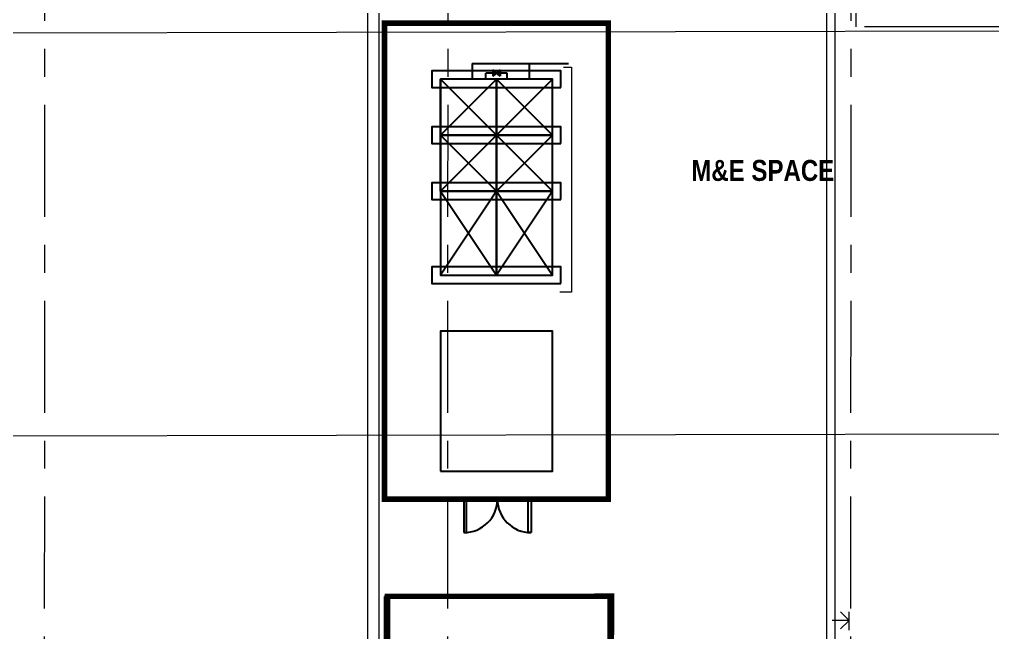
# Model space of a CAD drawing. Header units: millimetres. Extents: x -47219 to 440296, y -79832 to 7189.
# Drawn here: x 41557 to 58937, y -35519 to -24567 of the extents above; entities that cross this region are included whole.
import ezdxf
from ezdxf.lldxf.tags import DXFTag

# ---------------------------------------------------------------- set-up
doc = ezdxf.new("R2010")
doc.units = ezdxf.units.MM
doc.linetypes.add('BLK_2 - 3RD STOREY  LOWER ROOF PLAN-archi clean_25 SEPT 2024$0$IDA - Grid Line', pattern=[3500, 2000, -500, 500, -500])
for name, color, linetype in [('BLK 2 - 3RD STOREY & LOWER ROOF PLAN 15062023$0$A-_ROOMNAME_A', 7, 'Continuous'), ('BLK_2 - 3RD STOREY  LOWER ROOF PLAN-archi clean_25 SEPT 2024$0$FENCE LINE', 8, 'BLK_2 - 3RD STOREY  LOWER ROOF PLAN-archi clean_25 SEPT 2024$0$S-FENCE'), ('BLK_2 - 3RD STOREY  LOWER ROOF PLAN-archi clean_25 SEPT 2024$0$M-_DWAT----_E-N', 8, 'Continuous'), ('BLK_2 - 3RD STOREY  LOWER ROOF PLAN-archi clean_25 SEPT 2024$0$M-_DWATCOPI_E', 8, 'Continuous'), ('BLK_2 - 3RD STOREY  LOWER ROOF PLAN-archi clean_25 SEPT 2024$0$M-_DWATCOPI_E-N', 8, 'Continuous'), ('BLK_2 - 3RD STOREY  LOWER ROOF PLAN-archi clean_25 SEPT 2024$0$M-ACMV_Plinth', 8, 'Continuous')]:
    doc.layers.add(name, color=color, linetype=linetype)
for name, color, linetype, lineweight in [('BLK_2 - 3RD STOREY  LOWER ROOF PLAN-archi clean_25 SEPT 2024$0$A-_WALL----_E', 8, 'Continuous', 9), ('BLK_2 - 3RD STOREY  LOWER ROOF PLAN-archi clean_25 SEPT 2024$0$S-_ANOTGRID_E-1', 8, 'BLK_2 - 3RD STOREY  LOWER ROOF PLAN-archi clean_25 SEPT 2024$0$IDA - Grid Line', 9), ('M-_SPRKPIEX_E-', 1, 'Continuous', 30)]:
    doc.layers.add(name, color=color, linetype=linetype, lineweight=lineweight)
doc.styles.add('BLK 2 - 3RD STOREY & LOWER ROOF PLAN 15062023$0$Arial Narrow_B_3', font='ARIALNB.TTF', dxfattribs={"height": 375})
doc.styles.add('BLK_2 - 3RD STOREY  LOWER ROOF PLAN-archi clean_25 SEPT 2024$0$Standard', font='txt')
tags = doc.linetypes.add('BLK_2 - 3RD STOREY  LOWER ROOF PLAN-archi clean_25 SEPT 2024$0$S-FENCE', pattern='A,0.3,-0.1,["/",BLK_2 - 3RD STOREY  LOWER ROOF PLAN-archi clean_25 SEPT 2024$0$Standard,S=0.1,R=0,X=-0.05,Y=-0.05],-0.1', length=0.5).pattern_tags.tags
tags[15:16] = [DXFTag(74, 4), DXFTag(75, 0), DXFTag(340, '0'), DXFTag(46, 1.0), DXFTag(50, 0.0), DXFTag(44, 0.0), DXFTag(45, 0.0)]
tags[4:5] = [DXFTag(74, 4), DXFTag(75, 0), DXFTag(340, '0'), DXFTag(46, 1.0), DXFTag(50, 0.0), DXFTag(44, 0.0), DXFTag(45, 0.0)]

# ---------------------------------------------------------------- blocks, each defined once
blk = doc.blocks.new('BLK_2 - 3RD STOREY  LOWER ROOF PLAN-archi clean_25 SEPT 2024$0$_Open90')
for p, q in [((0, 0), (-1, 0)), ((-0.5, 0.5), (0, 0)), ((0, 0), (-0.5, -0.5))]:
    blk.add_line(p, q)
blk = doc.blocks.new('BLK_2 - 3RD STOREY  LOWER ROOF PLAN-archi clean_25 SEPT 2024$0$mep roof 1')
blk.add_lwpolyline([(-12302, -7794), (-12158, -7794), (-12158, -11815), (-12363, -11815)])
at = {"layer": 'BLK_2 - 3RD STOREY  LOWER ROOF PLAN-archi clean_25 SEPT 2024$0$FENCE LINE'}
for p, q in [((-14079, -15510), (-14079, -16110)), ((-14029, -16110), (-14029, -15510)), ((-12929, -16110), (-12929, -15510)), ((-12879, -15510), (-12879, -16110)), ((-14079, -16110), (-14029, -16110)), ((-12879, -16110), (-12929, -16110))]:
    blk.add_line(p, q, dxfattribs=at)
at = {"layer": 'BLK_2 - 3RD STOREY  LOWER ROOF PLAN-archi clean_25 SEPT 2024$0$FENCE LINE', "ltscale": 2500}
for p, q in [((-11498, -17246), (-15498, -17250)), ((-15498, -17250), (-15498, -28910)), ((-11498, -28810), (-11498, -17246))]:
    blk.add_line(p, q, dxfattribs=at)
at = {"layer": 'BLK_2 - 3RD STOREY  LOWER ROOF PLAN-archi clean_25 SEPT 2024$0$FENCE LINE', "ltscale": 2500, "const_width": 100}
for points in [[(-11498, -15510), (-15498, -15510), (-15498, -7010), (-11498, -7010)], [(-11498, -28820), (-15498, -28821), (-15441, -17248), (-11441, -17247)]]:
    blk.add_lwpolyline(points, close=True, dxfattribs=at)
at = {"layer": 'BLK_2 - 3RD STOREY  LOWER ROOF PLAN-archi clean_25 SEPT 2024$0$FENCE LINE'}
for centre, start, end in [((-14079, -15510), 270, 0), ((-12879, -15510), 180, 270)]:
    blk.add_arc(centre, 600, start, end, dxfattribs=at)
at = {"layer": 'BLK_2 - 3RD STOREY  LOWER ROOF PLAN-archi clean_25 SEPT 2024$0$M-_DWAT----_E-N'}
for p, q in [((-14498, -10010), (-14498, -8010)), ((-14498, -8010), (-13498, -9010)), ((-13498, -8010), (-14498, -9010)), ((-14498, -10010), (-14498, -8010)), ((-14498, -8010), (-13498, -9010)), ((-13498, -8010), (-14498, -9010)), ((-14498, -10010), (-14498, -8010)), ((-14498, -8010), (-13498, -9010)), ((-13498, -8010), (-14498, -9010)), ((-14498, -8010), (-13498, -9010)), ((-13498, -8010), (-14498, -9010)), ((-14498, -8010), (-13498, -9010)), ((-13498, -8010), (-14498, -9010)), ((-14498, -10010), (-14498, -8010)), ((-14498, -8010), (-13498, -9010)), ((-13498, -8010), (-14498, -9010)), ((-14498, -8010), (-13498, -9010)), ((-13498, -8010), (-14498, -9010)), ((-13498, -10010), (-13498, -8010)), ((-12498, -8010), (-13498, -9010)), ((-13498, -10010), (-13498, -8010)), ((-12498, -8010), (-13498, -9010)), ((-13498, -10010), (-13498, -8010)), ((-12498, -8010), (-13498, -9010)), ((-12498, -8010), (-13498, -9010)), ((-12498, -8010), (-13498, -9010)), ((-13498, -10010), (-13498, -8010)), ((-12498, -8010), (-13498, -9010)), ((-13498, -8010), (-12498, -9010)), ((-12498, -8010), (-13498, -9010)), ((-14498, -9010), (-12498, -9010)), ((-14498, -9010), (-12498, -9010)), ((-14498, -9010), (-13498, -10010)), ((-13498, -9010), (-14498, -10010)), ((-14498, -9010), (-12498, -9010)), ((-14498, -9010), (-12498, -9010)), ((-14498, -9010), (-13498, -10010)), ((-13498, -9010), (-14498, -10010)), ((-14498, -9010), (-12498, -9010)), ((-14498, -9010), (-12498, -9010)), ((-14498, -9010), (-13498, -10010)), ((-13498, -9010), (-14498, -10010)), ((-14498, -9010), (-12498, -9010)), ((-14498, -9010), (-12498, -9010)), ((-14498, -9010), (-13498, -10010)), ((-13498, -9010), (-14498, -10010)), ((-14498, -9010), (-12498, -9010)), ((-14498, -9010), (-12498, -9010)), ((-14498, -9010), (-13498, -10010)), ((-13498, -9010), (-14498, -10010)), ((-14498, -9010), (-12498, -9010)), ((-14498, -9010), (-12498, -9010)), ((-14498, -9010), (-13498, -10010)), ((-13498, -9010), (-14498, -10010)), ((-14498, -9010), (-12498, -9010)), ((-14498, -9010), (-12498, -9010)), ((-14498, -9010), (-13498, -10010)), ((-13498, -9010), (-14498, -10010)), ((-13498, -9010), (-12498, -10010)), ((-12498, -9010), (-13498, -10010)), ((-13498, -9010), (-12498, -10010)), ((-12498, -9010), (-13498, -10010)), ((-13498, -9010), (-12498, -10010)), ((-12498, -9010), (-13498, -10010)), ((-13498, -9010), (-12498, -10010)), ((-12498, -9010), (-13498, -10010)), ((-13498, -9010), (-12498, -10010)), ((-12498, -9010), (-13498, -10010)), ((-13498, -9010), (-12498, -10010)), ((-12498, -9010), (-13498, -10010)), ((-13498, -9010), (-12498, -10010)), ((-12498, -9010), (-13498, -10010)), ((-14498, -10010), (-13498, -11510)), ((-13498, -10010), (-14498, -11510)), ((-13498, -10010), (-12498, -11510)), ((-12498, -10010), (-13498, -11510))]:
    blk.add_line(p, q, dxfattribs=at)
for points in [[(-12498, -11510), (-12498, -8010), (-14498, -8010), (-14498, -11510)], [(-14498, -9010), (-13498, -9010), (-13498, -8010), (-14498, -8010)], [(-13498, -9010), (-12498, -9010), (-12498, -8010), (-13498, -8010)], [(-14498, -10010), (-13498, -10010), (-13498, -9010), (-14498, -9010)], [(-13498, -10010), (-12498, -10010), (-12498, -9010), (-13498, -9010)], [(-14498, -11510), (-13498, -11510), (-13498, -10010), (-14498, -10010)], [(-13498, -11510), (-12498, -11510), (-12498, -10010), (-13498, -10010)]]:
    blk.add_lwpolyline(points, close=True, dxfattribs=at)
at = {"layer": 'BLK_2 - 3RD STOREY  LOWER ROOF PLAN-archi clean_25 SEPT 2024$0$M-_DWATCOPI_E'}
for p, q in [((-13933, -7730), (-13933, -8010)), ((-13933, -7730), (-12209, -7730)), ((-12913, -7730), (-12913, -8010)), ((-13304, -7900), (-13689, -7900)), ((-13689, -8010), (-13689, -7900)), ((-13562, -7843), (-13562, -7958)), ((-13431, -7843), (-13562, -7957)), ((-13431, -7958), (-13562, -7843)), ((-13431, -7843), (-13431, -7958)), ((-13304, -8010), (-13304, -7900))]:
    blk.add_line(p, q, dxfattribs=at)
at = {"layer": 'BLK_2 - 3RD STOREY  LOWER ROOF PLAN-archi clean_25 SEPT 2024$0$M-_DWATCOPI_E-N'}
for points in [[(-12348, -8160), (-12348, -7860), (-14648, -7860), (-14648, -8160)], [(-12348, -9160), (-12348, -8860), (-14648, -8860), (-14648, -9160)], [(-12348, -10160), (-12348, -9860), (-14648, -9860), (-14648, -10160)], [(-12348, -11660), (-12348, -11360), (-14648, -11360), (-14648, -11660)], [(-14498, -15010), (-12498, -15010), (-12498, -12510), (-14498, -12510)]]:
    blk.add_lwpolyline(points, close=True, dxfattribs=at)
at = {"layer": 'BLK_2 - 3RD STOREY  LOWER ROOF PLAN-archi clean_25 SEPT 2024$0$M-ACMV_Plinth', "const_width": 10}
for points in [[(-12348, -8160), (-12348, -7860), (-14648, -7860), (-14648, -8160)], [(-12348, -9160), (-12348, -8860), (-14648, -8860), (-14648, -9160)], [(-12348, -10160), (-12348, -9860), (-14648, -9860), (-14648, -10160)], [(-12348, -11660), (-12348, -11360), (-14648, -11360), (-14648, -11660)], [(-14498, -15010), (-12498, -15010), (-12498, -12510), (-14498, -12510)]]:
    blk.add_lwpolyline(points, close=True, dxfattribs=at)
blk = doc.blocks.new('BLK_2 - 3RD STOREY  LOWER ROOF PLAN-archi clean_25 SEPT 2024')
at = {"layer": 'BLK_2 - 3RD STOREY  LOWER ROOF PLAN-archi clean_25 SEPT 2024$0$A-_WALL----_E'}
for p, q in [((-74820, -67427), (-74820, -64762)), ((-67575, -67427), (-74670, -67427)), ((-99117, -67552), (-59522, -67473)), ((-99117, -74752), (-59522, -74673)), ((-74945, -78202), (-74945, -77879))]:
    blk.add_line(p, q, dxfattribs=at)
for points in [[(-95347, -50907), (-83343, -50907), (-83343, -100753), (-95347, -100753)], [(-95147, -51107), (-83543, -51107), (-83543, -100553), (-95147, -100553)], [(-75345, -91942), (-75195, -91942), (-75195, -64762), (-75345, -64762)]]:
    blk.add_lwpolyline(points, close=True, dxfattribs=at)
at = {"layer": 'BLK_2 - 3RD STOREY  LOWER ROOF PLAN-archi clean_25 SEPT 2024$0$S-_ANOTGRID_E-1'}
for p, q in [((-89293, -37319), (-89345, -122559)), ((-82093, -37319), (-82145, -122559)), ((-74893, -37319), (-74945, -122559))]:
    blk.add_line(p, q, dxfattribs=at)
at = {"layer": 'BLK_2 - 3RD STOREY  LOWER ROOF PLAN-archi clean_25 SEPT 2024$0$A-_WALL----_E'}
blk.add_blockref('BLK_2 - 3RD STOREY  LOWER ROOF PLAN-archi clean_25 SEPT 2024$0$mep roof 1', (-67745, -60352), dxfattribs=at)
at = {"layer": 'BLK_2 - 3RD STOREY  LOWER ROOF PLAN-archi clean_25 SEPT 2024$0$A-_WALL----_E', "xscale": 300, "yscale": 300, "zscale": 300}
blk.add_blockref('BLK_2 - 3RD STOREY  LOWER ROOF PLAN-archi clean_25 SEPT 2024$0$_Open90', (-74945, -78029), dxfattribs=at)

msp = doc.modelspace()

# ---------------------------------------------------------------- block references
at = {"layer": 'M-_SPRKPIEX_E-'}
msp.add_blockref('BLK_2 - 3RD STOREY  LOWER ROOF PLAN-archi clean_25 SEPT 2024', (131318.5, 42727.7), dxfattribs=at)

# ---------------------------------------------------------------- texts
at = {"layer": 'BLK 2 - 3RD STOREY & LOWER ROOF PLAN 15062023$0$A-_ROOMNAME_A', "insert": (53556.8, -27076.2), "char_height": 375, "width": 3166.666, "attachment_point": 1, "style": 'BLK 2 - 3RD STOREY & LOWER ROOF PLAN 15062023$0$Arial Narrow_B_3'}
msp.add_mtext('M&E SPACE', dxfattribs=at)

doc.saveas('drawing.dxf')
